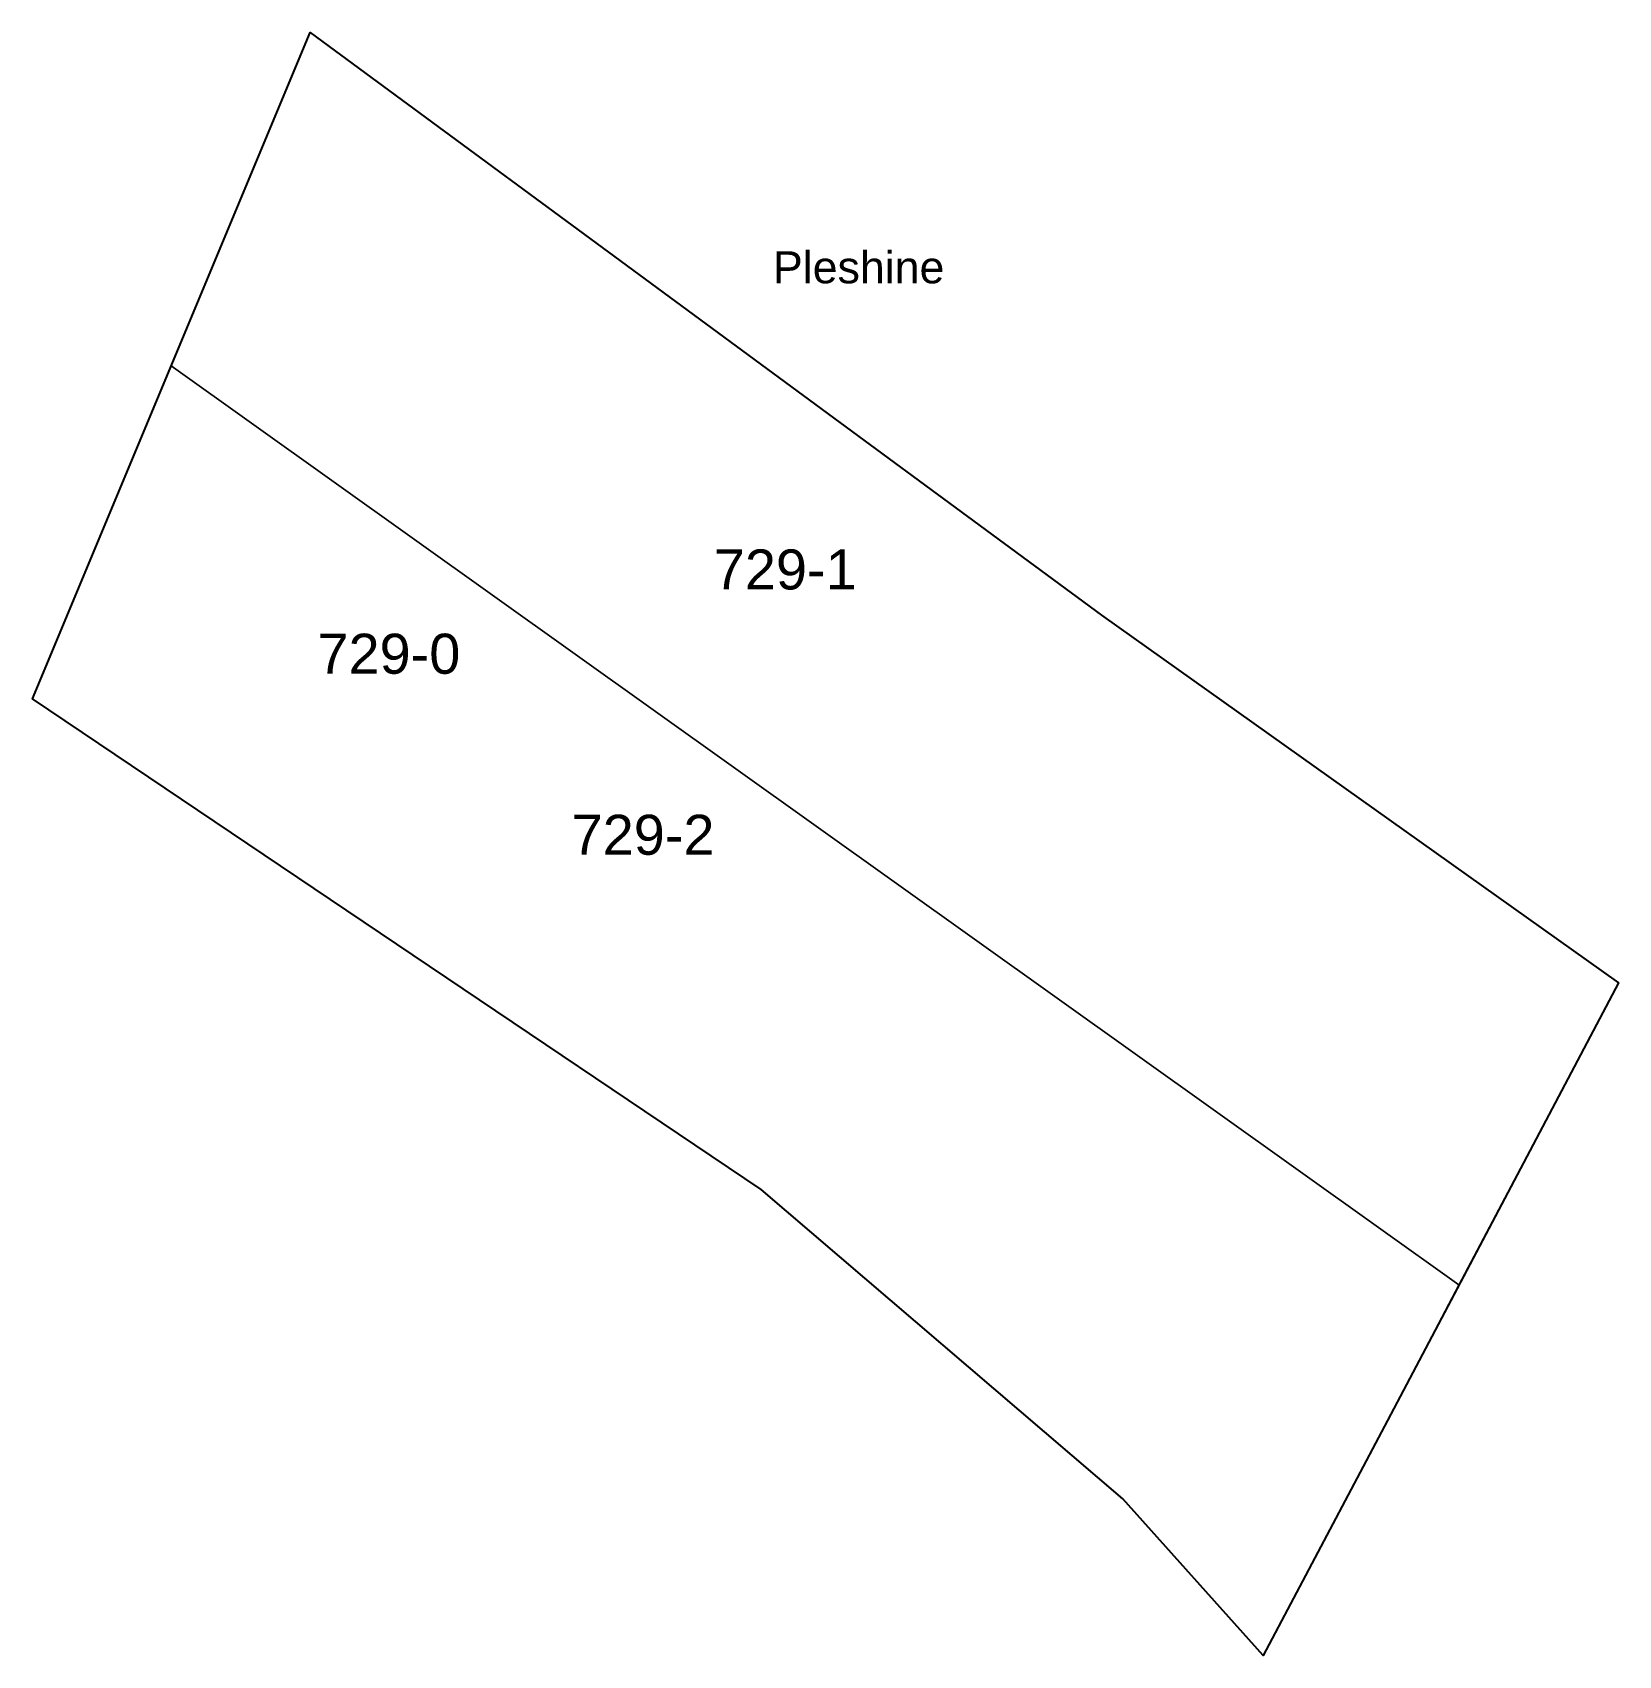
# Model space of a CAD drawing. Header units: metres. Extents: x 7509311 to 7511825, y 4689217 to 4691177.
# Drawn here: x 7510093.7 to 7510192.9, y 4689847.2 to 4689948.7 of the extents above; entities that cross this region are included whole.
import ezdxf

# ---------------------------------------------------------------- set-up
doc = ezdxf.new("R2010")
doc.units = ezdxf.units.M
doc.layers.add('Nr Parceles Baze', color=7, linetype='Continuous')
doc.layers.add('Parcela Baze', color=7, linetype='Continuous')
doc.layers.add('Nr-Ri', color=1, linetype='Continuous', lineweight=0)
doc.layers.add('Par-Re', color=1, linetype='Continuous', lineweight=0)
doc.styles.get("Standard").update_dxf_attribs({"font": 'arial.ttf'})

msp = doc.modelspace()

# ---------------------------------------------------------------- linework, layer by layer
at = {"layer": 'Par-Re', "flags": 128}
for points in [[(7510160.56, 4689912.23), (7510111.08, 4689948.65), (7510102.4, 4689927.82), (7510182.91, 4689870.34), (7510192.89, 4689889.23)], [(7510102.4, 4689927.82), (7510093.72, 4689906.98), (7510139.28, 4689876.31), (7510161.9, 4689856.98), (7510170.67, 4689847.17), (7510178.25, 4689861.51), (7510182.91, 4689870.34)]]:
    msp.add_lwpolyline(points, close=True, dxfattribs=at)
at = {"layer": 'Parcela Baze'}
msp.add_lwpolyline([(7510160.56, 4689912.23), (7510192.89, 4689889.23), (7510178.25, 4689861.51), (7510170.67, 4689847.17), (7510161.9, 4689856.98), (7510139.28, 4689876.31), (7510093.72, 4689906.98), (7510111.08, 4689948.65), (7510160.56, 4689912.23)], dxfattribs=at)

# ---------------------------------------------------------------- texts
at = {"layer": 'Nr Parceles Baze'}
for s, height, p in [('Pleshine', 2, (7510140.02, 4689932.97)), ('729-0', 2.5, (7510111.54, 4689908.56))]:
    msp.add_text(s, height=height, dxfattribs=at).set_placement(p)
at = {"layer": 'Nr-Ri'}
for s, p in [('729-1', (7510136.32, 4689913.83)), ('729-2', (7510127.43, 4689897.24))]:
    msp.add_text(s, height=2.5, dxfattribs=at).set_placement(p)

doc.saveas('drawing.dxf')
